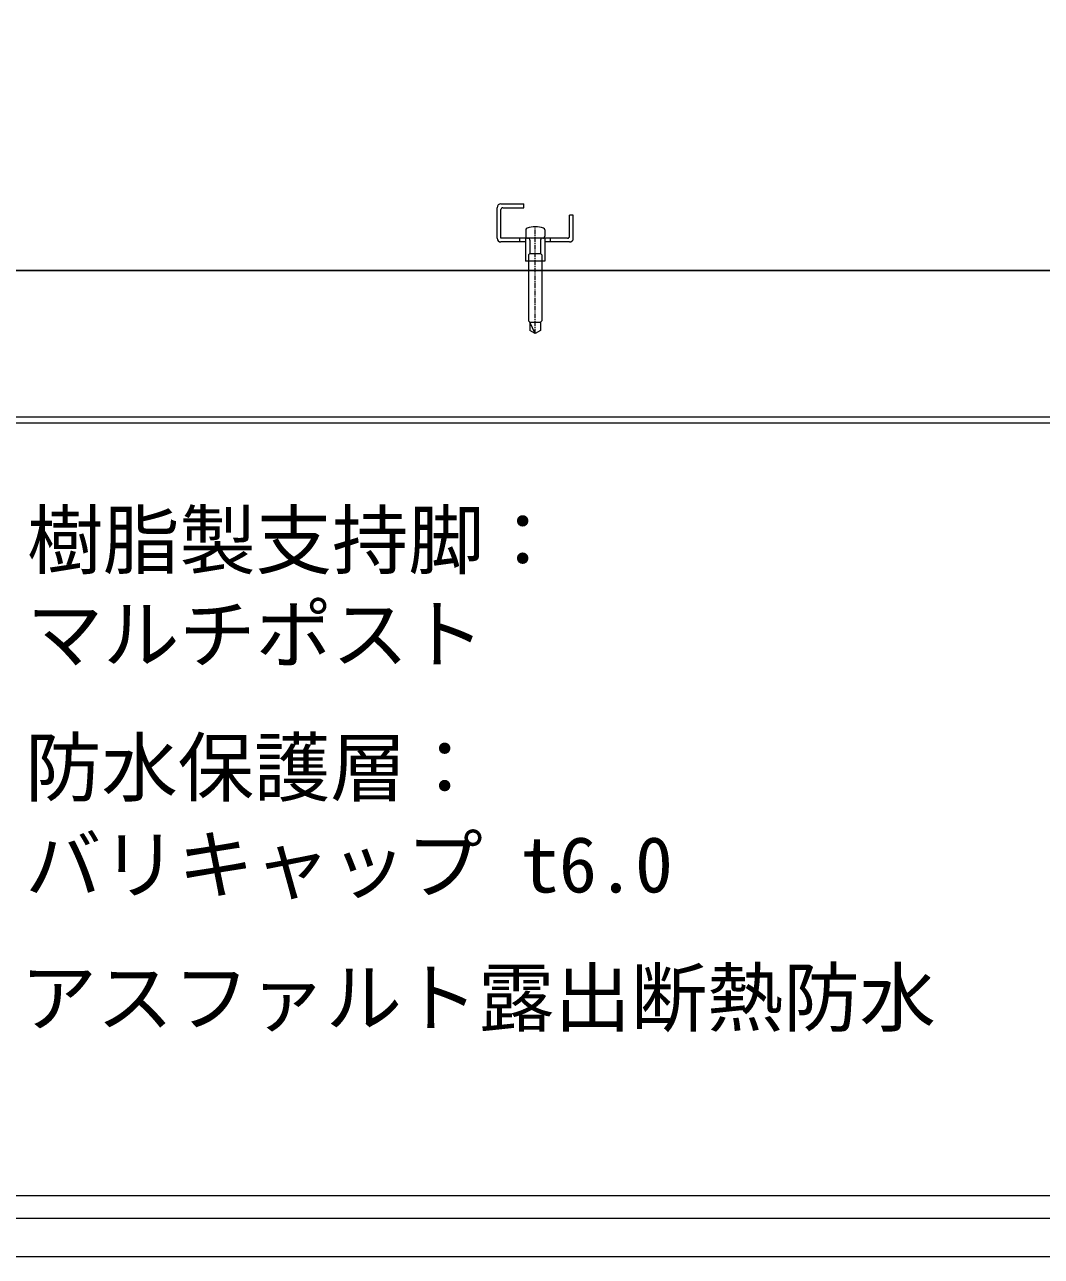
# Model space of a CAD drawing. Units: millimetres, scale not verified. Extents: x -1485 to 1485, y -1050 to 1050.
# Drawn here: x 280.6 to 547.1, y -178.8 to 144.2 of the extents above; entities that cross this region are included whole.
import ezdxf
from ezdxf.enums import TextEntityAlignment as Align

# ---------------------------------------------------------------- set-up
doc = ezdxf.new("R2010")
doc.units = ezdxf.units.MM
doc.linetypes.add('USER1', pattern=[2, 1.25, -0.25, 0.25, -0.25])
for name, color, linetype, lineweight in [('0-0_0', 6, 'Continuous', 18), ('0-5_BOUSUI', 1, 'Continuous', 18), ('0-7_dannnetu', 6, 'Continuous', 18), ('0-9_MOJI', 7, 'Continuous', 18), ('0-E_DECKM', 7, 'Continuous', 18), ('1-2_00deck', 7, 'Continuous', 18), ('1-4_26', 6, 'Continuous', 18), ('1-5_38', 6, 'USER1', 18)]:
    doc.layers.add(name, color=color, linetype=linetype, lineweight=lineweight)
doc.styles.add('ＭＳ ゴシック', font='')
doc.styles.get('ＭＳ ゴシック').set_extended_font_data('MS Gothic')

# ---------------------------------------------------------------- blocks, each defined once
blk = doc.blocks.new('8')
at = {"layer": '0-0_0'}
for p, q in [((-2.475, 27.157), (-2.475, 25.5)), ((2.525, 27.157), (2.525, 25.5)), ((-1.375, 24.5), (-1.375, 21)), ((1.425, 24.505), (1.425, 21)), ((-1.375, 21), (-1.725, 20.65)), ((-1.725, 20.65), (-1.725, 3.35)), ((-1.375, 21), (1.425, 21)), ((1.425, 21), (1.775, 20.65)), ((1.775, 20.65), (1.775, 3.35)), ((-1.375, 3), (-1.725, 3.35)), ((1.775, 3.35), (1.425, 3)), ((-1.375, 3), (-1.375, 0.808)), ((0.025, 0), (-1.375, 3)), ((-1.375, 3), (1.425, 3)), ((1.425, 3), (1.425, 0.808))]:
    blk.add_line(p, q, dxfattribs=at)
blk.add_lwpolyline([(1.425, 0.808), (0.025, 0), (-1.375, 0.808)], dxfattribs=at)
for centre, radius, start, end in [((-1.975, 27.157), 0.5, 109.47122, 180), ((0.025, 21.5), 6.5, 70.52878, 109.47122), ((2.025, 27.157), 0.5, 0, 70.52878), ((-1.975, 25.5), 0.5, 180, 270), ((-1.975, 25.5), 0.5, 180, 270), ((-1.875, 24.5), 0.5, 0, 90), ((1.925, 24.505), 0.5, 84.26083, 180), ((2.025, 25.5), 0.5, 264.26083, 0)]:
    blk.add_arc(centre, radius, start, end, dxfattribs=at)
at = {"layer": '1-4_26'}
for p, q in [((-10, 25), (-10, 33)), ((-9, 34), (-3, 34)), ((-9, 25), (-9, 32.5)), ((-8.5, 33), (-3, 33)), ((-3, 33), (-3, 34)), ((10, 31), (9, 31)), ((9, 25.5), (9, 31)), ((10, 25), (10, 31)), ((8.5, 25), (-9, 25)), ((-2.5, 24), (-9, 24)), ((-4, 24), (-4, 25)), ((-2.5, 25), (-2.5, 19)), ((9, 24), (2.5, 24)), ((4, 24), (4, 25))]:
    blk.add_line(p, q, dxfattribs=at)
blk.add_lwpolyline([(2.5, 25), (2.5, 19), (-2.5, 19)], dxfattribs=at)
for centre, radius, start, end in [((-9, 33), 1, 90, 180), ((-8.5, 32.5), 0.5, 90, 180), ((-9, 25), 1, 180, 270), ((8.5, 25.5), 0.5, 270, 0), ((9, 25), 1, 270, 0)]:
    blk.add_arc(centre, radius, start, end, dxfattribs=at)
at = {"layer": '1-5_38'}
blk.add_line((0, 0), (0, 28), dxfattribs=at)

msp = doc.modelspace()

# ---------------------------------------------------------------- linework, layer by layer
at = {"layer": '0-5_BOUSUI'}
msp.add_line((-887.788, -162.785), (678.299, -162.785), dxfattribs=at)
msp.add_lwpolyline([(-887.788, -168.785), (678.299, -168.785), (721.938, -125.145), (721.938, 144.215)], dxfattribs=at)
at = {"layer": '0-7_dannnetu'}
msp.add_line((-887.788, -178.785), (731.938, -178.785), dxfattribs=at)
at = {"layer": '0-E_DECKM'}
msp.add_line((711.938, 79.715), (121.608, 79.715), dxfattribs=at)
at = {"layer": '1-2_00deck'}
msp.add_line((711.938, 41.315), (118.84, 41.315), dxfattribs=at)
msp.add_lwpolyline([(118.84, 79.715), (711.938, 79.715), (711.938, 39.715), (118.84, 39.715)], close=True, dxfattribs=at)

# ---------------------------------------------------------------- block references
at = {"layer": '0-E_DECKM'}
msp.add_blockref('8', (414.413, 63.215), dxfattribs=at)

# ---------------------------------------------------------------- texts
at = {"layer": '0-9_MOJI', "style": 'ＭＳ ゴシック'}
for s, p in [('樹脂製支持脚：', (281.154, -2.688)), ('マルチポスト', (281.154, -27.349)), ('防水保護層：', (280.699, -62.316)), ('バリキャップ t6.0', (280.699, -87.756)), ('アスファルト露出断熱防水', (279.502, -122.668))]:
    msp.add_text(s, height=14.66, dxfattribs=at).set_placement(p, align=Align.BOTTOM_LEFT)

doc.saveas('drawing.dxf')
